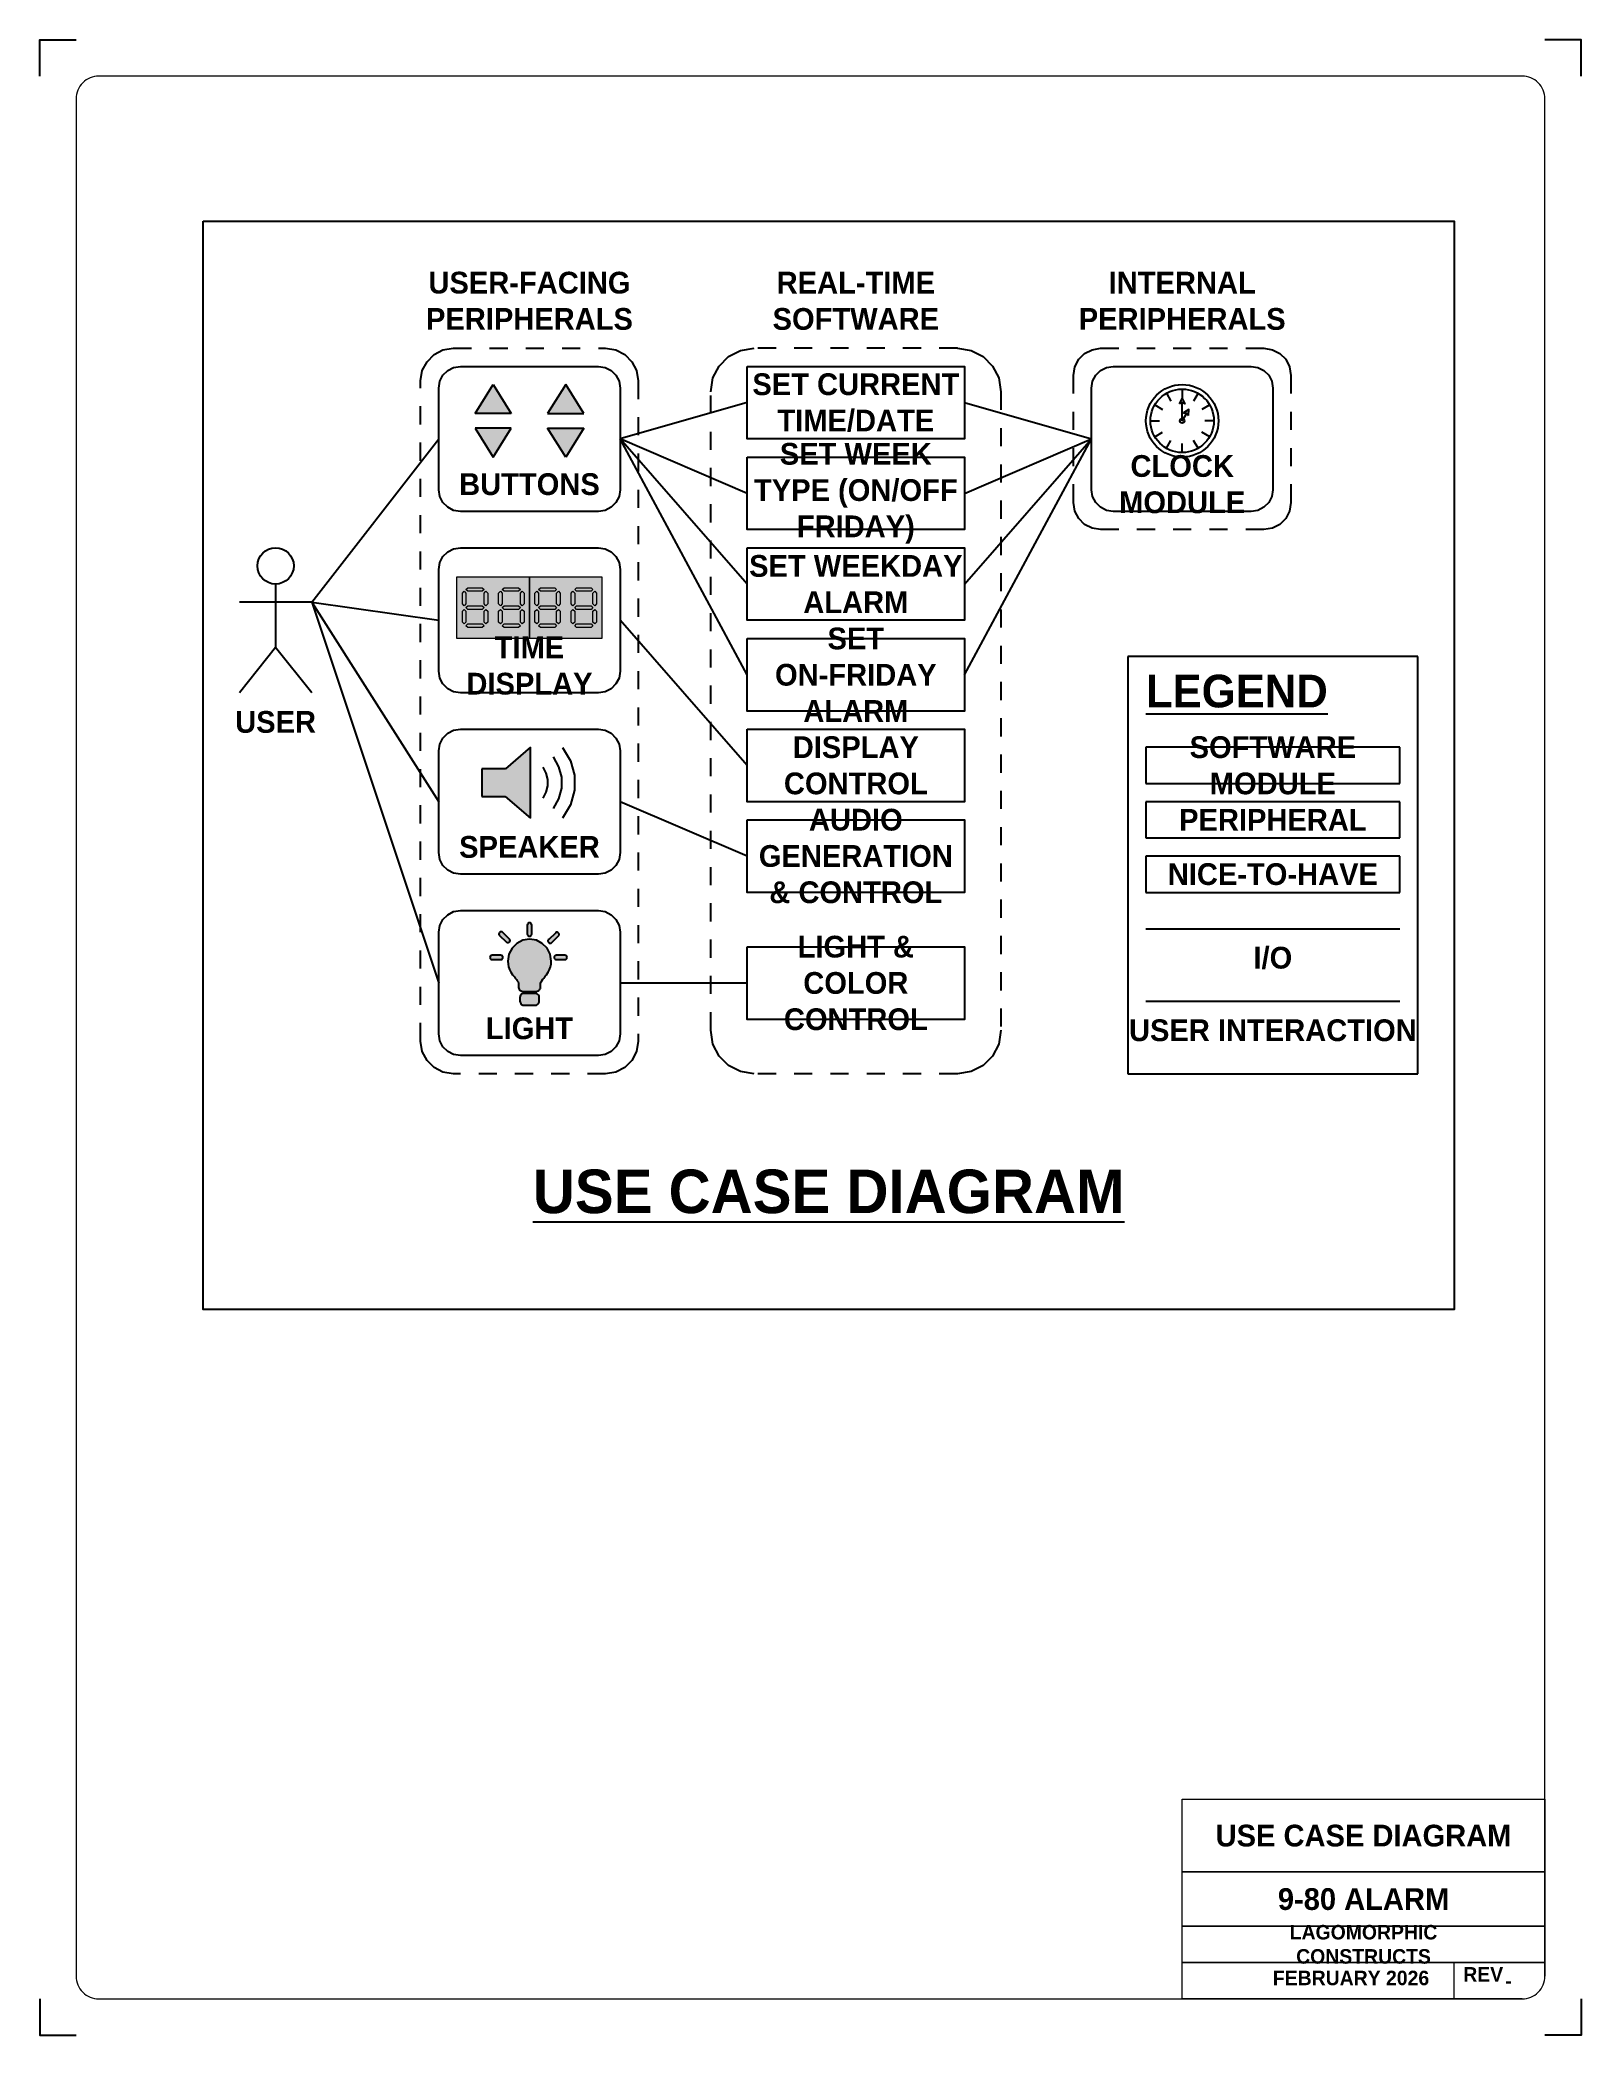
# Paper-space layout 'use-case-diagram' of a CAD drawing. Header units: inches. Extents: x 0 to 8.5, y 0 to 11.
import ezdxf
from ezdxf.enums import TextEntityAlignment as Align

# ---------------------------------------------------------------- set-up
doc = ezdxf.new("R2010")
doc.units = ezdxf.units.IN
doc.header["$LTSCALE"] = 0.25
doc.header["$MEASUREMENT"] = 0
doc.linetypes.add('DASHED2', pattern=[0.375, 0.25, -0.125])
for name, color, linetype in [('C-CNCT-IO__', 132, 'Continuous'), ('C-CNCT-USER', 21, 'Continuous'), ('C-GRUP', 8, 'DASHED2'), ('C-MODU', 161, 'Continuous'), ('C-NICE', 221, 'Continuous'), ('C-PRPH', 132, 'Continuous'), ('G-ANNO-TEXT', 7, 'Continuous'), ('G-DRWG-BLCK', 7, 'Continuous'), ('G-TBLK-TEXT', 7, 'Continuous')]:
    doc.layers.add(name, color=color, linetype=linetype)
for name, color, linetype, lineweight in [('E-LED_-7SEG', 240, 'Continuous', 50), ('E-OUTL', 7, 'Continuous', 15), ('G-TBLK', 7, 'Continuous', 15)]:
    doc.layers.add(name, color=color, linetype=linetype, lineweight=lineweight)
doc.layers.add('G-NPLT', color=8, linetype='Continuous', plot=False)
doc.styles.add('TEXT 0.08', font='cityb___.ttf', dxfattribs={"height": 0.08})
doc.styles.add('TEXT 0.12', font='cityb___.ttf', dxfattribs={"height": 0.12})
doc.styles.add('TEXT 0.18', font='cityb___.ttf', dxfattribs={"height": 0.18})
doc.styles.add('TEXT 0.24', font='cityb___.ttf', dxfattribs={"height": 0.24})

# ---------------------------------------------------------------- blocks, each defined once
blk = doc.blocks.new('title-block-8.5x11-portrait')
at = {"color": 0}
blk.add_lwpolyline([(0.325, 0.2), (8.175, 0.2, 0.414214), (8.3, 0.325), (8.3, 10.675, 0.414214), (8.175, 10.8), (0.325, 10.8, 0.414214), (0.2, 10.675), (0.2, 0.325, 0.414214)], format="xyb", close=True, dxfattribs=at)
for points in [[(6.3, 1.3), (8.3, 1.3), (8.3, 0.9), (6.3, 0.9)], [(6.3, 0.9), (8.3, 0.9), (8.3, 0.6), (6.3, 0.6)], [(6.3, 0.6), (8.3, 0.6), (8.3, 0.4), (6.3, 0.4)]]:
    blk.add_lwpolyline(points, close=True, dxfattribs=at)
for points in [[(8.175, 0.2), (6.3, 0.2), (6.3, 0.4), (8.3, 0.4), (8.3, 0.325)], [(7.8, 0.2), (7.8, 0.4)]]:
    blk.add_lwpolyline(points, dxfattribs=at)
at = {"layer": 'G-NPLT'}
for points in [[(0, 10.8), (0, 11), (0.2, 11)], [(8.5, 10.8), (8.5, 11), (8.3, 11)], [(0, 0.2), (0, 0), (0.2, 0)], [(8.5, 0.2), (8.5, 0), (8.3, 0)]]:
    blk.add_lwpolyline(points, dxfattribs=at)
at = {"layer": 'G-TBLK-TEXT', "char_height": 0.08, "style": 'TEXT 0.08'}
for s, width, insert, attachment_point in [('LAGOMORPHIC CONSTRUCTS', 1.175, (7.3, 0.5), 5), ('REV', 0.08, (7.85, 0.375), 1)]:
    blk.add_mtext_dynamic_manual_height_columns(s, width=width, gutter_width=0.3, heights=[0], dxfattribs=dict(at, insert=insert, attachment_point=attachment_point))
at = {"layer": 'G-TBLK-TEXT'}
for tag, height, style, p in [('DWG-TITLE', 0.12, 'TEXT 0.12', (7.3, 1.1)), ('PROJECT-TITLE', 0.12, 'TEXT 0.12', (7.3, 0.75)), ('rev', 0.08, 'TEXT 0.08', (8.1, 0.3))]:
    blk.add_attdef(tag, text='', height=height, dxfattribs=dict(at, style=style)).set_placement(p, align=Align.MIDDLE_CENTER)
at = {"layer": 'G-TBLK-TEXT', "style": 'TEXT 0.08'}
blk.add_attdef('DATE', (6.8, 0.275), '', height=0.08, dxfattribs=at)
blk = doc.blocks.new('user')
at = {"color": 0}
for p, q in [((0, -0.1), (0, -0.45)), ((0.2, -0.2), (-0.2, -0.2)), ((0, -0.45), (-0.2, -0.7)), ((0.2, -0.7), (0, -0.45))]:
    blk.add_line(p, q, dxfattribs=at)
blk.add_circle((0, 0), 0.1, dxfattribs=at)
blk = doc.blocks.new('seven-seg-led')
at = {"layer": 'E-LED_-7SEG'}
h = blk.add_hatch(color=256, dxfattribs=at)
h.dxf.hatch_style = 1
h.paths.add_polyline_path([(0.125, 0.525), (0.1, 0.55), (-0.1, 0.55), (-0.125, 0.525), (-0.1, 0.5), (0.1, 0.5)])
h.paths.add_polyline_path([(0.125, 0.275), (0.1, 0.3), (-0.1, 0.3), (-0.125, 0.275), (-0.1, 0.25), (0.1, 0.25)])
h.paths.add_polyline_path([(-0.125, 0.475), (-0.15, 0.5), (-0.175, 0.475), (-0.175, 0.325), (-0.15, 0.3), (-0.125, 0.325)])
h.paths.add_polyline_path([(0.175, 0.475), (0.15, 0.5), (0.125, 0.475), (0.125, 0.325), (0.15, 0.3), (0.175, 0.325)])
h.paths.add_polyline_path([(0.175, 0.225), (0.15, 0.25), (0.125, 0.225), (0.125, 0.075), (0.15, 0.05), (0.175, 0.075)])
h.paths.add_polyline_path([(0.125, 0.025), (0.1, 0.05), (-0.1, 0.05), (-0.125, 0.025), (-0.1, 0), (0.1, 0)])
h.paths.add_polyline_path([(-0.125, 0.225), (-0.15, 0.25), (-0.175, 0.225), (-0.175, 0.075), (-0.15, 0.05), (-0.125, 0.075)])
at = {"layer": 'E-OUTL'}
for points in [[(-0.125, 0.525), (-0.1, 0.55), (0.1, 0.55), (0.125, 0.525), (0.1, 0.5), (-0.1, 0.5), (-0.125, 0.525)], [(-0.15, 0.5), (-0.125, 0.475), (-0.125, 0.325), (-0.15, 0.3), (-0.175, 0.325), (-0.175, 0.475), (-0.15, 0.5)], [(-0.125, 0.275), (-0.1, 0.3), (0.1, 0.3), (0.125, 0.275), (0.1, 0.25), (-0.1, 0.25), (-0.125, 0.275)], [(0.15, 0.5), (0.175, 0.475), (0.175, 0.325), (0.15, 0.3), (0.125, 0.325), (0.125, 0.475), (0.15, 0.5)], [(-0.15, 0.25), (-0.125, 0.225), (-0.125, 0.075), (-0.15, 0.05), (-0.175, 0.075), (-0.175, 0.225), (-0.15, 0.25)], [(-0.125, 0.025), (-0.1, 0.05), (0.1, 0.05), (0.125, 0.025), (0.1, 0), (-0.1, 0), (-0.125, 0.025)], [(0.15, 0.25), (0.175, 0.225), (0.175, 0.075), (0.15, 0.05), (0.125, 0.075), (0.125, 0.225), (0.15, 0.25)]]:
    blk.add_lwpolyline(points, dxfattribs=at)
blk = doc.blocks.new('dbl-7-seg-led')
h = blk.add_hatch(color=256)
h.dxf.hatch_style = 1
h.paths.add_polyline_path([(0, 0), (1, 0), (1, 0.85), (0, 0.85)])
h.paths.add_polyline_path([(0.15, 0.65), (0.125, 0.675), (0.15, 0.7), (0.35, 0.7), (0.375, 0.675), (0.35, 0.65)], flags=16)
h.paths.add_polyline_path([(0.35, 0.45), (0.375, 0.425), (0.35, 0.4), (0.15, 0.4), (0.125, 0.425), (0.15, 0.45)], flags=16)
h.paths.add_polyline_path([(0.125, 0.475), (0.1, 0.45), (0.075, 0.475), (0.075, 0.625), (0.1, 0.65), (0.125, 0.625)], flags=16)
h.paths.add_polyline_path([(0.375, 0.625), (0.4, 0.65), (0.425, 0.625), (0.425, 0.475), (0.4, 0.45), (0.375, 0.475)], flags=16)
h.paths.add_polyline_path([(0.1, 0.4), (0.125, 0.375), (0.125, 0.225), (0.1, 0.2), (0.075, 0.225), (0.075, 0.375)], flags=16)
h.paths.add_polyline_path([(0.4, 0.4), (0.425, 0.375), (0.425, 0.225), (0.4, 0.2), (0.375, 0.225), (0.375, 0.375)], flags=16)
h.paths.add_polyline_path([(0.575, 0.625), (0.6, 0.65), (0.625, 0.625), (0.625, 0.475), (0.6, 0.45), (0.575, 0.475)], flags=16)
h.paths.add_polyline_path([(0.35, 0.2), (0.375, 0.175), (0.35, 0.15), (0.15, 0.15), (0.125, 0.175), (0.15, 0.2)], flags=16)
h.paths.add_polyline_path([(0.575, 0.375), (0.6, 0.4), (0.625, 0.375), (0.625, 0.225), (0.6, 0.2), (0.575, 0.225)], flags=16)
h.paths.add_polyline_path([(0.625, 0.675), (0.65, 0.7), (0.85, 0.7), (0.875, 0.675), (0.85, 0.65), (0.65, 0.65)], flags=16)
h.paths.add_polyline_path([(0.625, 0.425), (0.65, 0.45), (0.85, 0.45), (0.875, 0.425), (0.85, 0.4), (0.65, 0.4)], flags=16)
h.paths.add_polyline_path([(0.625, 0.175), (0.65, 0.2), (0.85, 0.2), (0.875, 0.175), (0.85, 0.15), (0.65, 0.15)], flags=16)
h.paths.add_polyline_path([(0.875, 0.625), (0.9, 0.65), (0.925, 0.625), (0.925, 0.475), (0.9, 0.45), (0.875, 0.475)], flags=16)
h.paths.add_polyline_path([(0.875, 0.375), (0.9, 0.4), (0.925, 0.375), (0.925, 0.225), (0.9, 0.2), (0.875, 0.225)], flags=16)
at = {"layer": 'E-OUTL'}
blk.add_lwpolyline([(0, 0.85), (1, 0.85), (1, 0), (0, 0)], close=True, dxfattribs=at)
for p in [(0.25, 0.15), (0.75, 0.15)]:
    blk.add_blockref('seven-seg-led', p)
blk = doc.blocks.new('*U29')
at = {"layer": 'C-PRPH', "color": 0}
blk.add_line((0, 0.025), (0, -0.025), dxfattribs=at)
blk = doc.blocks.new('*U30')
at = {"layer": 'G-DRWG-BLCK', "color": 0, "linetype": 'ByBlock', "lineweight": -2, "transparency": 16777216}
for p, rotation in [((7.325, 9.03), 29.99999999999998), ((7.475, 9.03), 329.9999999999999), ((7.27, 8.975), 59.99999999999999), ((7.53, 8.975), 299.9999999999999), ((7.25, 8.9), 90), ((7.27, 8.825), 120), ((7.53, 8.825), 240), ((7.55, 8.9), 270), ((7.325, 8.77), 150), ((7.4, 8.75), 180), ((7.475, 8.77), 210)]:
    blk.add_blockref('*U29', p, dxfattribs=dict(at, rotation=rotation))
blk.add_blockref('*U29', (7.4, 9.05), dxfattribs=at)

psp = doc.layouts.new('use-case-diagram')

# ---------------------------------------------------------------- hatches: boundary and pattern name
at = {"layer": 'C-NICE'}
h = psp.add_hatch(color=256, dxfattribs=at)
h.dxf.hatch_style = 1
h.paths.add_polyline_path([(2.819, 5.905), (2.82, 5.921), (2.814, 5.959), (2.797, 5.992), (2.771, 6.019), (2.738, 6.036), (2.701, 6.042), (2.663, 6.036), (2.63, 6.019), (2.604, 5.992), (2.587, 5.959), (2.581, 5.921), (2.582, 5.905), (2.585, 5.889), (2.59, 5.874), (2.598, 5.86), (2.607, 5.846), (2.609, 5.844), (2.611, 5.841), (2.613, 5.839), (2.615, 5.837), (2.617, 5.834), (2.622, 5.827), (2.628, 5.82), (2.633, 5.813), (2.637, 5.806), (2.639, 5.799), (2.64, 5.797), (2.64, 5.795), (2.64, 5.792), (2.64, 5.787), (2.64, 5.786), (2.64, 5.781), (2.64, 5.776), (2.641, 5.771), (2.643, 5.766), (2.647, 5.761), (2.65, 5.759), (2.654, 5.757), (2.658, 5.755), (2.663, 5.754), (2.668, 5.754), (2.733, 5.754), (2.738, 5.754), (2.743, 5.755), (2.748, 5.757), (2.752, 5.759), (2.755, 5.762), (2.758, 5.766), (2.76, 5.77), (2.761, 5.775), (2.761, 5.779), (2.761, 5.783), (2.761, 5.784), (2.761, 5.786), (2.761, 5.786), (2.761, 5.791), (2.761, 5.794), (2.761, 5.796), (2.761, 5.798), (2.764, 5.806), (2.768, 5.813), (2.774, 5.821), (2.779, 5.828), (2.785, 5.835), (2.787, 5.837), (2.789, 5.84), (2.791, 5.842), (2.793, 5.844), (2.794, 5.846), (2.804, 5.86), (2.811, 5.874), (2.816, 5.889)])
h.paths.add_polyline_path([(2.553, 5.942), (2.553, 5.946), (2.551, 5.949), (2.549, 5.952), (2.545, 5.953), (2.541, 5.954), (2.494, 5.954), (2.49, 5.953), (2.487, 5.952), (2.484, 5.949), (2.483, 5.946), (2.482, 5.942), (2.483, 5.938), (2.484, 5.935), (2.487, 5.932), (2.49, 5.93), (2.494, 5.93), (2.541, 5.93), (2.545, 5.93), (2.549, 5.932), (2.551, 5.935), (2.553, 5.938)])
h.paths.add_polyline_path([(2.552, 6.08), (2.549, 6.082), (2.545, 6.083), (2.542, 6.083), (2.538, 6.082), (2.535, 6.079), (2.533, 6.076), (2.532, 6.072), (2.532, 6.069), (2.533, 6.065), (2.535, 6.062), (2.572, 6.027), (2.574, 6.026), (2.575, 6.025), (2.577, 6.024), (2.579, 6.023), (2.581, 6.023), (2.582, 6.023), (2.584, 6.024), (2.586, 6.025), (2.588, 6.026), (2.589, 6.027), (2.592, 6.03), (2.593, 6.034), (2.592, 6.038), (2.591, 6.041), (2.589, 6.044)])
h.paths.add_polyline_path([(2.713, 6.12), (2.712, 6.124), (2.71, 6.127), (2.708, 6.13), (2.704, 6.132), (2.701, 6.132), (2.697, 6.132), (2.693, 6.13), (2.691, 6.127), (2.689, 6.124), (2.688, 6.12), (2.688, 6.07), (2.689, 6.066), (2.691, 6.063), (2.693, 6.06), (2.697, 6.058), (2.701, 6.058), (2.704, 6.058), (2.708, 6.06), (2.71, 6.063), (2.712, 6.066), (2.713, 6.07)])
h.paths.add_polyline_path([(2.859, 6.059), (2.862, 6.062), (2.863, 6.065), (2.863, 6.069), (2.862, 6.073), (2.86, 6.076), (2.857, 6.078), (2.853, 6.08), (2.85, 6.08), (2.846, 6.079), (2.843, 6.076), (2.806, 6.041), (2.804, 6.038), (2.802, 6.034), (2.802, 6.031), (2.803, 6.027), (2.806, 6.024), (2.807, 6.023), (2.809, 6.021), (2.811, 6.021), (2.812, 6.02), (2.814, 6.02), (2.816, 6.02), (2.818, 6.021), (2.82, 6.021), (2.821, 6.022), (2.823, 6.023)])
h.paths.add_polyline_path([(2.907, 5.946), (2.906, 5.949), (2.903, 5.952), (2.9, 5.953), (2.896, 5.954), (2.849, 5.954), (2.845, 5.953), (2.841, 5.952), (2.839, 5.949), (2.837, 5.946), (2.837, 5.942), (2.837, 5.938), (2.839, 5.935), (2.841, 5.932), (2.845, 5.93), (2.849, 5.93), (2.896, 5.93), (2.9, 5.93), (2.903, 5.932), (2.906, 5.935), (2.907, 5.938), (2.908, 5.942)])
h.paths.add_polyline_path([(2.754, 5.719), (2.753, 5.727), (2.749, 5.733), (2.744, 5.738), (2.738, 5.742), (2.73, 5.743), (2.671, 5.743), (2.663, 5.742), (2.657, 5.738), (2.652, 5.733), (2.648, 5.727), (2.647, 5.719), (2.647, 5.701), (2.648, 5.694), (2.652, 5.687), (2.657, 5.682), (2.663, 5.679), (2.671, 5.678), (2.73, 5.678), (2.738, 5.679), (2.744, 5.682), (2.749, 5.687), (2.753, 5.694), (2.754, 5.701)])
at = {"layer": 'C-PRPH'}
h = psp.add_hatch(color=256, dxfattribs=at)
h.dxf.hatch_style = 1
h.paths.add_polyline_path([(2.5, 9.1), (2.4, 8.94), (2.6, 8.94)])
h = psp.add_hatch(color=256, dxfattribs=at)
h.dxf.hatch_style = 1
h.paths.add_polyline_path([(3, 8.94), (2.9, 9.1), (2.8, 8.94)])
h = psp.add_hatch(color=256, dxfattribs=at)
h.dxf.hatch_style = 1
h.paths.add_polyline_path([(2.4, 8.86), (2.5, 8.7), (2.6, 8.86)])
h = psp.add_hatch(color=256, dxfattribs=at)
h.dxf.hatch_style = 1
h.paths.add_polyline_path([(2.8, 8.86), (2.9, 8.7), (3, 8.86)])
h = psp.add_hatch(color=256, dxfattribs=at)
h.dxf.hatch_style = 1
h.paths.add_polyline_path([(2.706, 7.101), (2.568, 6.982), (2.438, 6.982), (2.438, 6.829), (2.566, 6.829), (2.706, 6.709)])

# ---------------------------------------------------------------- linework, layer by layer
for p, q in [((2.32, 9.2), (2.32, 9.2)), ((2.32, 9.2), (2.32, 9.2)), ((5.92, 9.2), (5.92, 9.2)), ((5.92, 9.2), (5.92, 9.2)), ((2.4, 8.94), (2.5, 9.1)), ((2.5, 9.1), (2.6, 8.94)), ((2.9, 9.1), (2.8, 8.94)), ((3, 8.94), (2.9, 9.1)), ((2.6, 8.94), (2.4, 8.94)), ((2.8, 8.94), (3, 8.94)), ((2.4, 8.86), (2.5, 8.7)), ((2.6, 8.86), (2.4, 8.86)), ((2.5, 8.7), (2.6, 8.86)), ((2.9, 8.7), (2.8, 8.86)), ((2.8, 8.86), (3, 8.86)), ((3, 8.86), (2.9, 8.7)), ((7.6, 7.6), (6, 7.6)), ((6, 7.6), (6, 5.3)), ((7.6, 5.3), (7.6, 7.6)), ((2.706, 7.101), (2.568, 6.982)), ((2.706, 7.101), (2.568, 6.982)), ((2.706, 6.709), (2.706, 7.101)), ((2.706, 6.709), (2.706, 7.101)), ((2.568, 6.982), (2.438, 6.982)), ((2.438, 6.982), (2.438, 6.829)), ((2.568, 6.982), (2.438, 6.982)), ((2.438, 6.982), (2.438, 6.829)), ((2.438, 6.829), (2.566, 6.829)), ((2.438, 6.829), (2.566, 6.829)), ((2.566, 6.829), (2.706, 6.709)), ((2.566, 6.829), (2.706, 6.709)), ((2.535, 6.062), (2.572, 6.027)), ((2.589, 6.044), (2.552, 6.08)), ((2.688, 6.12), (2.688, 6.07)), ((2.701, 6.058), (2.701, 6.058)), ((2.713, 6.07), (2.713, 6.12)), ((2.843, 6.076), (2.806, 6.041)), ((2.823, 6.023), (2.859, 6.059)), ((2.86, 6.076), (2.86, 6.076)), ((2.541, 5.954), (2.494, 5.954)), ((2.541, 5.954), (2.541, 5.954)), ((2.589, 6.027), (2.589, 6.027)), ((2.701, 6.042), (2.701, 6.042)), ((2.896, 5.954), (2.849, 5.954)), ((2.896, 5.954), (2.896, 5.954)), ((2.494, 5.93), (2.541, 5.93)), ((2.849, 5.93), (2.896, 5.93)), ((2.64, 5.787), (2.64, 5.786)), ((2.668, 5.754), (2.733, 5.754)), ((2.73, 5.743), (2.671, 5.743)), ((2.73, 5.743), (2.73, 5.743)), ((2.647, 5.719), (2.647, 5.701)), ((2.671, 5.678), (2.73, 5.678)), ((2.754, 5.701), (2.754, 5.719)), ((6, 5.3), (7.6, 5.3))]:
    psp.add_line(p, q)
for points in [[(2.831, 7.047), (2.861, 6.993), (2.876, 6.935), (2.876, 6.875), (2.861, 6.816), (2.831, 6.762)], [(2.883, 7.099), (2.927, 7.026), (2.949, 6.946), (2.949, 6.863), (2.927, 6.783), (2.883, 6.71)], [(2.774, 6.99), (2.791, 6.957), (2.799, 6.923), (2.799, 6.887), (2.791, 6.852), (2.774, 6.819)], [(2.535, 6.079), (2.533, 6.076), (2.532, 6.072), (2.532, 6.069), (2.533, 6.065), (2.535, 6.062)], [(2.552, 6.08), (2.549, 6.082), (2.545, 6.083), (2.542, 6.083), (2.538, 6.082), (2.535, 6.079)], [(2.701, 6.132), (2.697, 6.132), (2.693, 6.13), (2.691, 6.127), (2.689, 6.124), (2.688, 6.12)], [(2.688, 6.07), (2.689, 6.066), (2.691, 6.063), (2.693, 6.06), (2.697, 6.058), (2.701, 6.058)], [(2.713, 6.12), (2.712, 6.124), (2.71, 6.127), (2.708, 6.13), (2.704, 6.132), (2.701, 6.132)], [(2.701, 6.058), (2.704, 6.058), (2.708, 6.06), (2.71, 6.063), (2.712, 6.066), (2.713, 6.07)], [(2.86, 6.076), (2.857, 6.078), (2.853, 6.08), (2.85, 6.08), (2.846, 6.079), (2.843, 6.076)], [(2.859, 6.059), (2.862, 6.062), (2.863, 6.065), (2.863, 6.069), (2.862, 6.073), (2.86, 6.076)], [(2.494, 5.954), (2.49, 5.953), (2.487, 5.952), (2.484, 5.949), (2.483, 5.946), (2.482, 5.942)], [(2.482, 5.942), (2.483, 5.938), (2.484, 5.935), (2.487, 5.932), (2.49, 5.93), (2.494, 5.93)], [(2.553, 5.942), (2.553, 5.946), (2.551, 5.949), (2.549, 5.952), (2.545, 5.953), (2.541, 5.954)], [(2.541, 5.93), (2.545, 5.93), (2.549, 5.932), (2.551, 5.935), (2.553, 5.938), (2.553, 5.942)], [(2.572, 6.027), (2.574, 6.026), (2.575, 6.025), (2.577, 6.024), (2.579, 6.023), (2.581, 6.023)], [(2.701, 6.042), (2.663, 6.036), (2.63, 6.019), (2.604, 5.992), (2.587, 5.959), (2.581, 5.921)], [(2.581, 6.023), (2.582, 6.023), (2.584, 6.024), (2.586, 6.025), (2.588, 6.026), (2.589, 6.027)], [(2.589, 6.027), (2.592, 6.03), (2.593, 6.034), (2.592, 6.038), (2.591, 6.041), (2.589, 6.044)], [(2.82, 5.921), (2.814, 5.959), (2.797, 5.992), (2.771, 6.019), (2.738, 6.036), (2.701, 6.042)], [(2.806, 6.041), (2.804, 6.038), (2.802, 6.034), (2.802, 6.031), (2.803, 6.027), (2.806, 6.024)], [(2.806, 6.024), (2.807, 6.023), (2.809, 6.021), (2.811, 6.021), (2.812, 6.02), (2.814, 6.02)], [(2.814, 6.02), (2.816, 6.02), (2.818, 6.021), (2.82, 6.021), (2.821, 6.022), (2.823, 6.023)], [(2.849, 5.954), (2.845, 5.953), (2.841, 5.952), (2.839, 5.949), (2.837, 5.946), (2.837, 5.942)], [(2.837, 5.942), (2.837, 5.938), (2.839, 5.935), (2.841, 5.932), (2.845, 5.93), (2.849, 5.93)], [(2.908, 5.942), (2.907, 5.946), (2.906, 5.949), (2.903, 5.952), (2.9, 5.953), (2.896, 5.954)], [(2.896, 5.93), (2.9, 5.93), (2.903, 5.932), (2.906, 5.935), (2.907, 5.938), (2.908, 5.942)], [(2.581, 5.921), (2.582, 5.905), (2.585, 5.889), (2.59, 5.874), (2.598, 5.86), (2.607, 5.846)], [(2.607, 5.846), (2.609, 5.844), (2.611, 5.841), (2.613, 5.839), (2.615, 5.837), (2.617, 5.834)], [(2.617, 5.834), (2.622, 5.827), (2.628, 5.82), (2.633, 5.813), (2.637, 5.806), (2.639, 5.799)], [(2.761, 5.798), (2.764, 5.806), (2.768, 5.813), (2.774, 5.821), (2.779, 5.828), (2.785, 5.835)], [(2.785, 5.835), (2.787, 5.837), (2.789, 5.84), (2.791, 5.842), (2.793, 5.844), (2.794, 5.846)], [(2.794, 5.846), (2.804, 5.86), (2.811, 5.874), (2.816, 5.889), (2.819, 5.905), (2.82, 5.921)], [(2.639, 5.799), (2.639, 5.799), (2.64, 5.797), (2.64, 5.795), (2.64, 5.792), (2.64, 5.787)], [(2.64, 5.786), (2.64, 5.781), (2.64, 5.776), (2.641, 5.771), (2.643, 5.766), (2.647, 5.761)], [(2.647, 5.761), (2.65, 5.759), (2.654, 5.757), (2.658, 5.755), (2.663, 5.754), (2.668, 5.754)], [(2.671, 5.743), (2.663, 5.742), (2.657, 5.738), (2.652, 5.733), (2.648, 5.727), (2.647, 5.719)], [(2.754, 5.719), (2.753, 5.727), (2.749, 5.733), (2.744, 5.738), (2.738, 5.742), (2.73, 5.743)], [(2.733, 5.754), (2.738, 5.754), (2.743, 5.755), (2.748, 5.757), (2.752, 5.759), (2.755, 5.762)], [(2.755, 5.762), (2.758, 5.766), (2.76, 5.77), (2.761, 5.775), (2.761, 5.779), (2.761, 5.783)], [(2.761, 5.786), (2.761, 5.791), (2.761, 5.794), (2.761, 5.796), (2.761, 5.798), (2.761, 5.798)], [(2.761, 5.783), (2.761, 5.784), (2.761, 5.785), (2.761, 5.785), (2.761, 5.786), (2.761, 5.786)], [(2.647, 5.701), (2.648, 5.694), (2.652, 5.687), (2.657, 5.682), (2.663, 5.679), (2.671, 5.678)], [(2.73, 5.678), (2.738, 5.679), (2.744, 5.682), (2.749, 5.687), (2.753, 5.694), (2.754, 5.701)]]:
    psp.add_lwpolyline(points)
at = {"layer": 'C-CNCT-IO__'}
for p, q in [((3.9, 9), (3.2, 8.8)), ((5.1, 9), (5.8, 8.8)), ((3.9, 8.5), (3.2, 8.8)), ((3.9, 8), (3.2, 8.8)), ((3.9, 7.5), (3.2, 8.8)), ((5.1, 8.5), (5.8, 8.8)), ((5.1, 8), (5.8, 8.8)), ((5.1, 7.5), (5.8, 8.8)), ((3.9, 7), (3.2, 7.8)), ((3.9, 6.5), (3.2, 6.8)), ((6.1, 6.1), (7.5, 6.1)), ((3.9, 5.8), (3.2, 5.8))]:
    psp.add_line(p, q, dxfattribs=at)
at = {"layer": 'C-CNCT-USER'}
for p, q in [((1.5, 7.9), (2.2, 8.8)), ((1.5, 7.9), (2.2, 7.8)), ((1.5, 7.9), (2.2, 6.8)), ((1.5, 7.9), (2.2, 5.8)), ((6.1, 5.7), (7.5, 5.7))]:
    psp.add_line(p, q, dxfattribs=at)
at = {"layer": 'C-GRUP'}
for p, q in [((2.28, 9.3), (3.12, 9.3)), ((2.28, 9.3), (2.28, 9.3)), ((5.06, 9.3), (3.94, 9.3)), ((5.85, 9.3), (6.75, 9.3)), ((5.85, 9.3), (5.85, 9.3)), ((5.7, 8.45), (5.7, 9.15)), ((6.9, 9.15), (6.9, 8.45)), ((2.1, 5.48), (2.1, 9.12)), ((3.3, 9.12), (3.3, 5.48)), ((3.7, 5.54), (3.7, 9.06)), ((5.3, 9.06), (5.3, 5.54)), ((6.75, 8.3), (5.85, 8.3)), ((3.12, 5.3), (2.28, 5.3)), ((5.06, 5.3), (3.94, 5.3))]:
    psp.add_line(p, q, dxfattribs=at)
for points in [[(2.1, 9.12), (2.109, 9.177), (2.135, 9.226), (2.174, 9.265), (2.223, 9.291), (2.28, 9.3)], [(3.12, 9.3), (3.177, 9.291), (3.226, 9.265), (3.265, 9.226), (3.291, 9.177), (3.3, 9.12)], [(3.7, 9.06), (3.712, 9.136), (3.746, 9.202), (3.798, 9.254), (3.864, 9.288), (3.94, 9.3)], [(5.06, 9.3), (5.136, 9.288), (5.202, 9.254), (5.254, 9.202), (5.288, 9.136), (5.3, 9.06)], [(5.7, 9.15), (5.708, 9.198), (5.729, 9.239), (5.761, 9.271), (5.803, 9.292), (5.85, 9.3)], [(6.75, 9.3), (6.798, 9.292), (6.839, 9.271), (6.871, 9.239), (6.892, 9.198), (6.9, 9.15)], [(5.85, 8.3), (5.803, 8.308), (5.761, 8.329), (5.729, 8.361), (5.708, 8.402), (5.7, 8.45)], [(6.9, 8.45), (6.892, 8.402), (6.871, 8.361), (6.839, 8.329), (6.798, 8.308), (6.75, 8.3)], [(3.94, 5.3), (3.864, 5.312), (3.798, 5.346), (3.746, 5.398), (3.712, 5.464), (3.7, 5.54)], [(5.3, 5.54), (5.288, 5.464), (5.254, 5.398), (5.202, 5.346), (5.136, 5.312), (5.06, 5.3)], [(2.28, 5.3), (2.223, 5.309), (2.174, 5.335), (2.135, 5.374), (2.109, 5.423), (2.1, 5.48)], [(3.3, 5.48), (3.291, 5.423), (3.265, 5.374), (3.226, 5.335), (3.177, 5.309), (3.12, 5.3)]]:
    psp.add_lwpolyline(points, dxfattribs=at)
at = {"layer": 'C-MODU'}
for p, q in [((7.5, 7.1), (6.1, 7.1)), ((6.1, 7.1), (6.1, 6.9)), ((7.5, 6.9), (7.5, 7.1)), ((6.1, 6.9), (7.5, 6.9))]:
    psp.add_line(p, q, dxfattribs=at)
for points in [[(3.9, 9.2), (5.1, 9.2), (5.1, 8.8), (3.9, 8.8)], [(3.9, 8.7), (5.1, 8.7), (5.1, 8.3), (3.9, 8.3)], [(3.9, 8.2), (5.1, 8.2), (5.1, 7.8), (3.9, 7.8)], [(3.9, 7.7), (5.1, 7.7), (5.1, 7.3), (3.9, 7.3)], [(3.9, 7.2), (5.1, 7.2), (5.1, 6.8), (3.9, 6.8)], [(3.9, 6.7), (5.1, 6.7), (5.1, 6.3), (3.9, 6.3)]]:
    psp.add_lwpolyline(points, close=True, dxfattribs=at)
at = {"layer": 'C-NICE'}
for p, q in [((7.5, 6.5), (6.1, 6.5)), ((6.1, 6.5), (6.1, 6.3)), ((7.5, 6.3), (7.5, 6.5)), ((6.1, 6.3), (7.5, 6.3)), ((2.32, 6.2), (3.08, 6.2)), ((2.32, 6.2), (2.32, 6.2)), ((2.32, 6.2), (2.32, 6.2)), ((2.2, 5.52), (2.2, 6.08)), ((3.2, 6.08), (3.2, 5.52)), ((3.08, 5.4), (2.32, 5.4))]:
    psp.add_line(p, q, dxfattribs=at)
for points in [[(2.2, 6.08), (2.206, 6.118), (2.223, 6.151), (2.249, 6.177), (2.282, 6.194), (2.32, 6.2)], [(3.08, 6.2), (3.118, 6.194), (3.151, 6.177), (3.177, 6.151), (3.194, 6.118), (3.2, 6.08)], [(2.32, 5.4), (2.282, 5.406), (2.249, 5.423), (2.223, 5.449), (2.206, 5.482), (2.2, 5.52)], [(3.2, 5.52), (3.194, 5.482), (3.177, 5.449), (3.151, 5.423), (3.118, 5.406), (3.08, 5.4)]]:
    psp.add_lwpolyline(points, dxfattribs=at)
psp.add_lwpolyline([(3.9, 6), (5.1, 6), (5.1, 5.6), (3.9, 5.6)], close=True, dxfattribs=at)
at = {"layer": 'C-PRPH'}
for p, q in [((2.32, 9.2), (3.08, 9.2)), ((5.92, 9.2), (6.68, 9.2)), ((2.2, 8.52), (2.2, 9.08)), ((3.2, 9.08), (3.2, 8.52)), ((5.8, 8.52), (5.8, 9.08)), ((6.8, 9.08), (6.8, 8.52)), ((6.3, 8.9), (6.3, 9)), ((6.3, 8.9), (6.325, 8.943)), ((3.08, 8.4), (2.32, 8.4)), ((6.68, 8.4), (5.92, 8.4)), ((2.32, 8.2), (3.08, 8.2)), ((2.32, 8.2), (2.32, 8.2)), ((2.32, 8.2), (2.32, 8.2)), ((2.2, 7.52), (2.2, 8.08)), ((3.2, 8.08), (3.2, 7.52)), ((3.08, 7.4), (2.32, 7.4)), ((2.32, 7.2), (3.08, 7.2)), ((2.32, 7.2), (2.32, 7.2)), ((2.32, 7.2), (2.32, 7.2)), ((2.2, 6.52), (2.2, 7.08)), ((3.2, 7.08), (3.2, 6.52)), ((7.5, 6.8), (6.1, 6.8)), ((6.1, 6.8), (6.1, 6.6)), ((7.5, 6.6), (7.5, 6.8)), ((6.1, 6.6), (7.5, 6.6)), ((3.08, 6.4), (2.32, 6.4))]:
    psp.add_line(p, q, dxfattribs=at)
for points in [[(2.2, 9.08), (2.206, 9.118), (2.223, 9.151), (2.249, 9.177), (2.282, 9.194), (2.32, 9.2)], [(3.08, 9.2), (3.118, 9.194), (3.151, 9.177), (3.177, 9.151), (3.194, 9.118), (3.2, 9.08)], [(5.8, 9.08), (5.806, 9.118), (5.823, 9.151), (5.849, 9.177), (5.882, 9.194), (5.92, 9.2)], [(6.68, 9.2), (6.718, 9.194), (6.751, 9.177), (6.777, 9.151), (6.794, 9.118), (6.8, 9.08)], [(2.32, 8.4), (2.282, 8.406), (2.249, 8.423), (2.223, 8.449), (2.206, 8.482), (2.2, 8.52)], [(3.2, 8.52), (3.194, 8.482), (3.177, 8.449), (3.151, 8.423), (3.118, 8.406), (3.08, 8.4)], [(5.92, 8.4), (5.882, 8.406), (5.849, 8.423), (5.823, 8.449), (5.806, 8.482), (5.8, 8.52)], [(6.8, 8.52), (6.794, 8.482), (6.777, 8.449), (6.751, 8.423), (6.718, 8.406), (6.68, 8.4)], [(2.2, 8.08), (2.206, 8.118), (2.223, 8.151), (2.249, 8.177), (2.282, 8.194), (2.32, 8.2)], [(3.08, 8.2), (3.118, 8.194), (3.151, 8.177), (3.177, 8.151), (3.194, 8.118), (3.2, 8.08)], [(2.32, 7.4), (2.282, 7.406), (2.249, 7.423), (2.223, 7.449), (2.206, 7.482), (2.2, 7.52)], [(2.32, 7.4), (2.282, 7.406), (2.249, 7.423), (2.223, 7.449), (2.206, 7.482), (2.2, 7.52)], [(3.2, 7.52), (3.194, 7.482), (3.177, 7.449), (3.151, 7.423), (3.118, 7.406), (3.08, 7.4)], [(2.2, 7.08), (2.206, 7.118), (2.223, 7.151), (2.249, 7.177), (2.282, 7.194), (2.32, 7.2)], [(3.08, 7.2), (3.118, 7.194), (3.151, 7.177), (3.177, 7.151), (3.194, 7.118), (3.2, 7.08)], [(2.32, 6.4), (2.282, 6.406), (2.249, 6.423), (2.223, 6.449), (2.206, 6.482), (2.2, 6.52)], [(3.2, 6.52), (3.194, 6.482), (3.177, 6.449), (3.151, 6.423), (3.118, 6.406), (3.08, 6.4)]]:
    psp.add_lwpolyline(points, dxfattribs=at)
for points in [[(6.285, 8.993), (6.3, 9.023), (6.315, 8.993), (6.3, 9)], [(6.334, 8.929), (6.336, 8.963), (6.308, 8.944), (6.325, 8.943)]]:
    psp.add_lwpolyline(points, close=True, dxfattribs=at)
for radius in [0.2, 0.175, 0.0125]:
    psp.add_circle((6.3, 8.9), radius, dxfattribs=at)
at = {"layer": 'G-ANNO-TEXT', "color": 0}
psp.add_lwpolyline([(0.9, 10), (7.8, 10), (7.8, 4), (0.9, 4)], close=True, dxfattribs=at)

# ---------------------------------------------------------------- block references
at = {"layer": 'C-PRPH', "color": 0, "xscale": 0.4000000000000021, "yscale": 0.4000000000000021, "zscale": 0.4000000000000021}
for p in [(2.3, 7.7), (2.7, 7.7)]:
    psp.add_blockref('dbl-7-seg-led', p, dxfattribs=at)
at = {"layer": 'G-ANNO-TEXT'}
psp.add_blockref('user', (1.3, 8.1), dxfattribs=at)
at = {"layer": 'G-DRWG-BLCK'}
psp.add_blockref('*U30', (-1.1, 0), dxfattribs=at)
at = {"layer": 'G-TBLK'}
psp.add_blockref('title-block-8.5x11-portrait', (0, 0), dxfattribs=at).add_auto_attribs({'PROJECT-TITLE': '9-80 ALARM', 'DATE': 'FEBRUARY 2026', 'rev': '-', 'DWG-TITLE': 'USE CASE DIAGRAM'})

# ---------------------------------------------------------------- texts
at = {"layer": 'G-ANNO-TEXT', "style": 'TEXT 0.18'}
psp.add_text('%%ULEGEND', height=0.18, dxfattribs=at).set_placement((6.1, 7.5), align=Align.TOP_LEFT)
at = {"layer": 'G-ANNO-TEXT'}
for s, width, gutter_width, heights, insert, char_height, attachment_point, style in [('USER-FACING PERIPHERALS', 1.2, 0.6, [0.369], (2.7, 9.4), 0.12, 8, 'TEXT 0.12'), ('REAL-TIME SOFTWARE', 1.2, 0.6, [0.369], (4.5, 9.4), 0.12, 8, 'TEXT 0.12'), ('INTERNAL PERIPHERALS', 1.2, 0.6, [0.369], (6.3, 9.4), 0.12, 8, 'TEXT 0.12'), ('SET CURRENT TIME/DATE', 1.2, 0.6, [0.369], (4.5, 9), 0.12, 5, 'TEXT 0.12'), ('SET WEEK TYPE (ON/OFF FRIDAY)', 1.2, 0.6, [0.369], (4.5, 8.5), 0.12, 5, 'TEXT 0.12'), ('CLOCK MODULE', 0.98872, 0.6, [0.242], (6.3, 8.55), 0.12, 5, 'TEXT 0.12'), ('BUTTONS', 0.98872, 0.6, [0.242], (2.7, 8.55), 0.12, 5, 'TEXT 0.12'), ('SET WEEKDAY ALARM', 1.2, 0.6, [0.369], (4.5, 8), 0.12, 5, 'TEXT 0.12'), ('TIME DISPLAY', 0.98872, 0.6, [0.242], (2.7, 7.55), 0.12, 5, 'TEXT 0.12'), ('SET ON-FRIDAY ALARM', 1.2, 0.6, [0.369], (4.5, 7.5), 0.12, 5, 'TEXT 0.12'), ('USER', 0.98872, 0.6, [0.242], (1.3, 7.3), 0.12, 2, 'TEXT 0.12'), ('DISPLAY CONTROL', 1.2, 0.6, [0.369], (4.5, 7), 0.12, 5, 'TEXT 0.12'), ('SOFTWARE MODULE', 1.2, 0.6, [0.369], (6.8, 7), 0.12, 5, 'TEXT 0.12'), ('AUDIO GENERATION & CONTROL', 1.2, 0.6, [0.369], (4.5, 6.5), 0.12, 5, 'TEXT 0.12'), ('PERIPHERAL', 1.2, 0.6, [0.369], (6.8, 6.7), 0.12, 5, 'TEXT 0.12'), ('SPEAKER', 0.98872, 0.6, [0.242], (2.7, 6.55), 0.12, 5, 'TEXT 0.12'), ('NICE-TO-HAVE', 1.2, 0.6, [0.369], (6.8, 6.4), 0.12, 5, 'TEXT 0.12'), ('LIGHT & COLOR CONTROL', 1.2, 0.6, [0.369], (4.5, 5.8), 0.12, 5, 'TEXT 0.12'), ('I/O', 0.98872, 0.6, [0.242], (6.8, 6), 0.12, 2, 'TEXT 0.12'), ('LIGHT', 0.98872, 0.6, [0.242], (2.7, 5.55), 0.12, 5, 'TEXT 0.12'), ('USER INTERACTION', 1.8887, 0.6, [0.242], (6.8, 5.6), 0.12, 2, 'TEXT 0.12'), ('{\\LUSE CASE DIAGRAM}', 6.97952, 1, [0], (4.35, 4.65), 0.24, 5, 'TEXT 0.24')]:
    psp.add_mtext_dynamic_manual_height_columns(s, width=width, gutter_width=gutter_width, heights=heights, dxfattribs=dict(at, insert=insert, char_height=char_height, attachment_point=attachment_point, style=style))

doc.saveas('drawing.dxf')
